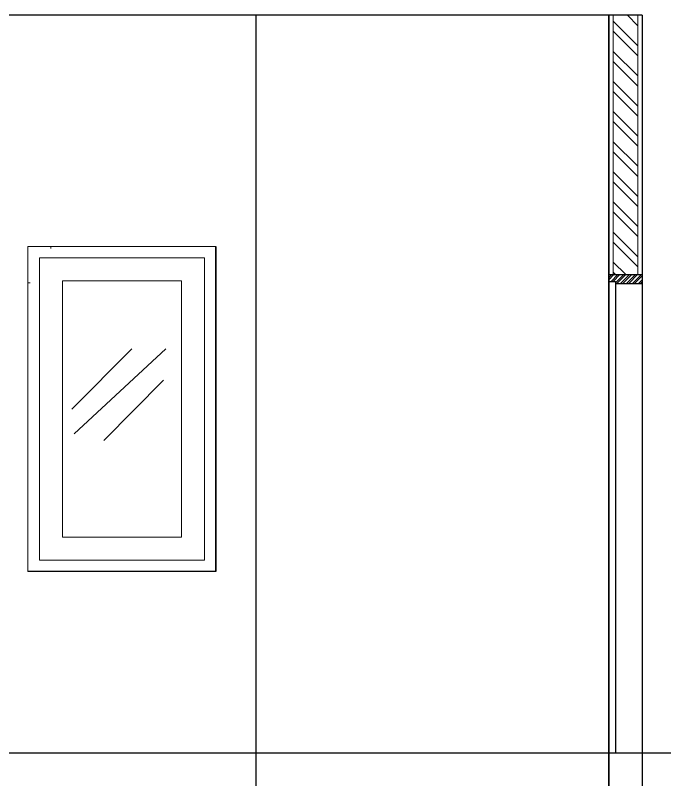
# Model space of a CAD drawing. Header units: millimetres. Extents: x -12161372 to 46643, y -9506984 to 15358.
# Drawn here: x 41281.4 to 41571.6, y 1086 to 1427.9 of the extents above; entities that cross this region are included whole.
import ezdxf

# ---------------------------------------------------------------- set-up
doc = ezdxf.new("R2010")
doc.units = ezdxf.units.MM
doc.linetypes.add('ACAD_ISO03W100', pattern=[30, 12, -18])
doc.layers.add('A-Door', color=160, linetype='Continuous')
doc.layers.add('sloof', color=7, linetype='Continuous')
for name, color, linetype, lineweight in [('arsiran', 202, 'Continuous', 0), ('dinding', 110, 'Continuous', 9), ('jendela', 7, 'Continuous', 15), ('pintu', 7, 'Continuous', 13)]:
    doc.layers.add(name, color=color, linetype=linetype, lineweight=lineweight)

# ---------------------------------------------------------------- blocks, each defined once
blk = doc.blocks.new('*U746')
at = {"layer": 'arsiran'}
h = blk.add_hatch(dxfattribs=at)
h.set_pattern_fill('ANSI32', color=256)
h.set_pattern_definition([(45, (-2428.681, -4513.269), (-6.735192, 6.735192), []), (45, (-2424.191, -4513.269), (-6.735192, 6.735192), [])])
h.paths.add_polyline_path([(0, 5.5), (0, -5.5), (116, -5.5), (116, 5.5)])
blk.add_lwpolyline([(0, -5.5), (116, -5.5), (116, 5.5), (0, 5.5)], close=True, dxfattribs=at)
at = {"layer": 'dinding'}
blk.add_lwpolyline([(0, -7.5), (116, -7.5), (116, 7.5), (0, 7.5)], close=True, dxfattribs=at)

msp = doc.modelspace()

# ---------------------------------------------------------------- hatches: boundary and pattern name
at = {"layer": 'A-Door'}
h = msp.add_hatch(dxfattribs=at)
h.set_pattern_fill('STEEL', color=256, scale=15, style=0)
h.set_pattern_definition([(45, (36694.7683, -1723.1413), (-1.3258252, 1.3258252), []), (45, (36694.7683, -1722.2038), (-1.3258252, 1.3258252), [])])
h.paths.add_polyline_path([(41546.582, 1311.944), (41546.582, 1308.944), (41549.582, 1308.944), (41549.582, 1307.944), (41561.582, 1307.944), (41561.582, 1311.944)])

# ---------------------------------------------------------------- linework, layer by layer
for p, q in [((41546.582, 1311.944), (41546.582, 1097.944)), ((41546.582, 1311.944), (41561.582, 1311.944)), ((41561.582, 1311.944), (41561.582, 1097.944)), ((41546.582, 1308.944), (41549.582, 1308.944)), ((41549.582, 1308.944), (41549.582, 1097.944)), ((41549.582, 1307.944), (41561.582, 1307.944))]:
    msp.add_line(p, q, dxfattribs=at)
at = {"layer": 'jendela'}
for p, q in [((41292.157, 1184.303), (41292.157, 1319.471)), ((41292.157, 1319.471), (41365.885, 1319.471)), ((41365.885, 1319.471), (41365.885, 1184.303)), ((41302.397, 1309.231), (41355.645, 1309.231)), ((41302.397, 1194.543), (41302.397, 1309.231)), ((41355.645, 1309.231), (41355.645, 1194.543)), ((41355.645, 1194.543), (41302.397, 1194.543)), ((41365.885, 1184.303), (41292.157, 1184.303)), ((41364.861, 1179.183), (41293.181, 1179.183))]:
    msp.add_line(p, q, dxfattribs=at)
at = {"layer": 'jendela', "linetype": 'ACAD_ISO03W100'}
msp.add_line((41371.005, 1185.327), (41371.005, 1318.447), dxfattribs=at)
at = {"layer": 'pintu'}
for p, q in [((41287.037, 1324.591), (41287.037, 1179.183)), ((41371.005, 1324.591), (41287.037, 1324.591))]:
    msp.add_line(p, q, dxfattribs=at)
at = {"layer": 'pintu', "linetype": 'ACAD_ISO03W100'}
for p, q in [((41297.277, 1323.567), (41297.277, 1324.591)), ((41287.037, 1308.207), (41288.061, 1308.207))]:
    msp.add_line(p, q, dxfattribs=at)
at = {"layer": 'sloof', "ltscale": 10}
for p, q in [((41561.582, 1427.944), (41004.082, 1427.944)), ((41389.079, 727.944), (41389.079, 1427.944)), ((41546.582, 1427.944), (41546.582, 727.944)), ((41546.582, 727.944), (41546.582, 1427.944)), ((41561.582, 1427.944), (41561.582, 727.944)), ((41371.005, 1179.183), (41371.005, 1324.591)), ((41371.005, 1324.591), (41371.005, 1179.183)), ((41306.655, 1251.786), (41333.429, 1278.797)), ((41307.599, 1240.735), (41348.563, 1278.711)), ((41320.859, 1237.707), (41347.633, 1264.718)), ((41371.005, 1179.183), (41287.037, 1179.183)), ((41705.582, 1097.944), (41004.082, 1097.944))]:
    msp.add_line(p, q, dxfattribs=at)

# ---------------------------------------------------------------- block references
at = {"layer": 'dinding', "rotation": 270}
msp.add_blockref('*U746', (41554.082, 1427.944), dxfattribs=at)

doc.saveas('drawing.dxf')
